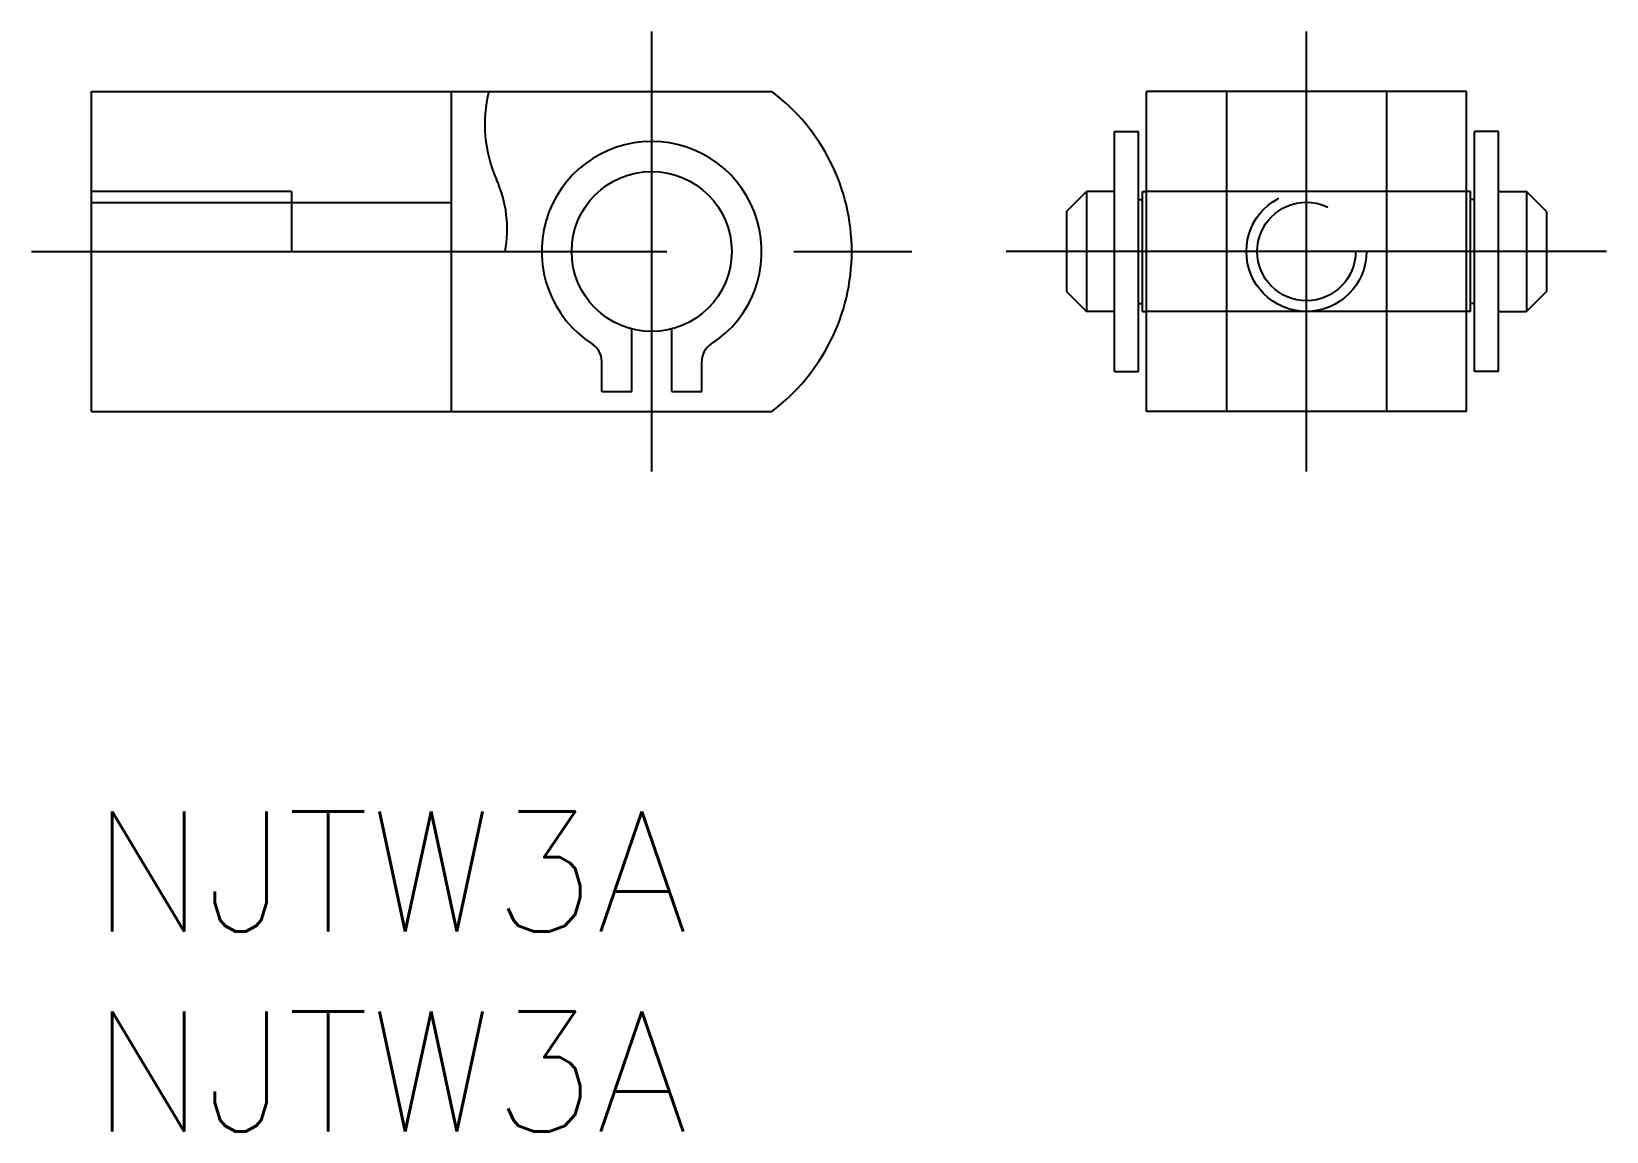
# Model space of a CAD drawing. Extents: x -1.5 to 37.9, y -8 to 19.5.
import ezdxf

# ---------------------------------------------------------------- set-up
doc = ezdxf.new("R2010")
doc.units = 0
doc.header["$LTSCALE"] = 0.5
doc.linetypes.add('CENTER', pattern=[50.8, 31.75, -6.35, 6.35, -6.35])
doc.linetypes.add('DASHED', pattern=[19.05, 12.7, -6.35])
for name, color, linetype in [('MSM_CENTER', 1, 'CENTER'), ('MSM_CONTINUOUS', 7, 'CONTINUOUS'), ('MSM_DASHED', 4, 'DASHED'), ('MSM_NARROW', 5, 'CONTINUOUS'), ('MSM_PART_NUMBER', 7, 'CONTINUOUS')]:
    doc.layers.add(name, color=color, linetype=linetype)
doc.styles.get("Standard").update_dxf_attribs({"font": 'txt.shx', "height": 3, "bigfont": 'bigfont.shx'})

# ---------------------------------------------------------------- blocks, each defined once
blk = doc.blocks.new('*U2')
at = {"layer": 'MSM_PART_NUMBER'}
blk.add_text('NJTW3A', height=3, dxfattribs=at).set_placement((0, -3))
blk = doc.blocks.new('*U3')
at = {"layer": 'MSM_PART_NUMBER'}
blk.add_text('NJTW3A', height=3, dxfattribs=at).set_placement((0, -8))

msp = doc.modelspace()

# ---------------------------------------------------------------- linework, layer by layer
at = {"layer": 'MSM_CENTER'}
for p, q in [((14, 8.5), (14, 19.5)), ((30.363, 8.5), (30.363, 19.5)), ((-1.5, 14), (20.5, 14)), ((37.863, 14), (22.863, 14))]:
    msp.add_line(p, q, dxfattribs=at)
at = {"layer": 'MSM_CONTINUOUS'}
for p, q in [((0, 10), (0, 18)), ((0, 18), (17, 18)), ((9, 14), (9, 18)), ((26.363, 10), (26.363, 18)), ((34.363, 18), (26.363, 18)), ((28.363, 18), (28.363, 10)), ((32.363, 18), (32.363, 10)), ((34.363, 10), (34.363, 18)), ((25.563, 11), (25.563, 17)), ((25.563, 17), (26.163, 17)), ((26.163, 11), (26.163, 17)), ((34.563, 11), (34.563, 17)), ((35.163, 17), (34.563, 17)), ((35.163, 11), (35.163, 17)), ((5, 15.5), (5, 14)), ((24.363, 15), (24.863, 15.5)), ((25.563, 15.5), (24.863, 15.5)), ((24.863, 15.5), (24.863, 12.5)), ((26.263, 12.5), (26.263, 15.5)), ((26.263, 15.5), (26.363, 15.5)), ((32.363, 15.5), (28.363, 15.5)), ((34.463, 15.5), (34.363, 15.5)), ((34.463, 12.5), (34.463, 15.5)), ((35.163, 15.5), (35.863, 15.5)), ((35.863, 15.5), (35.863, 12.5)), ((36.363, 15), (35.863, 15.5)), ((0, 15.229), (9, 15.229)), ((24.363, 15), (24.363, 13)), ((26.163, 15.3), (26.263, 15.3)), ((34.563, 15.3), (34.463, 15.3)), ((36.363, 15), (36.363, 13)), ((24.363, 13), (24.863, 12.5)), ((36.363, 13), (35.863, 12.5)), ((26.163, 12.7), (26.263, 12.7)), ((34.563, 12.7), (34.463, 12.7)), ((25.563, 12.5), (24.863, 12.5)), ((26.263, 12.5), (26.363, 12.5)), ((32.363, 12.5), (28.363, 12.5)), ((34.463, 12.5), (34.363, 12.5)), ((35.163, 12.5), (35.863, 12.5)), ((13.5, 10.5), (13.5, 12.064)), ((14.5, 10.5), (14.5, 12.064)), ((12.75, 10.5), (12.75, 11.261)), ((15.25, 10.5), (15.25, 11.261)), ((25.563, 11), (26.163, 11)), ((35.163, 11), (34.563, 11)), ((12.75, 10.5), (13.5, 10.5)), ((14.5, 10.5), (15.25, 10.5)), ((0, 10), (17, 10)), ((34.363, 10), (26.363, 10))]:
    msp.add_line(p, q, dxfattribs=at)
msp.add_circle((14, 14), 2, dxfattribs=at)
for centre, radius, start, end in [((14, 14), 5, 306.8699, 53.1301), ((14, 14), 2.75, 302.579, 237.421), ((12.25, 11.261), 0.5, 0, 57.421), ((15.75, 11.261), 0.5, 122.579, 180)]:
    msp.add_arc(centre, radius, start, end, dxfattribs=at)
at = {"layer": 'MSM_DASHED'}
for p, q in [((28.363, 15.5), (26.363, 15.5)), ((34.363, 15.5), (32.363, 15.5)), ((9, 10), (9, 14)), ((28.363, 12.5), (26.363, 12.5)), ((34.363, 12.5), (32.363, 12.5))]:
    msp.add_line(p, q, dxfattribs=at)
for radius in [1.5, 1.23]:
    msp.add_circle((30.363, 14), radius, dxfattribs=at)
at = {"layer": 'MSM_NARROW'}
msp.add_line((5, 15.5), (0, 15.5), dxfattribs=at)
for centre, radius, start, end in [((13.212, 17.18), 3.385, 165.9803, 204.0638), ((7.328, 14.552), 3.06, 349.6054, 24.0638)]:
    msp.add_arc(centre, radius, start, end, dxfattribs=at)

# ---------------------------------------------------------------- block references
at = {"layer": 'MSM_CONTINUOUS'}
for name in ['*U2', '*U3']:
    msp.add_blockref(name, (0, 0), dxfattribs=at)

doc.saveas('drawing.dxf')
